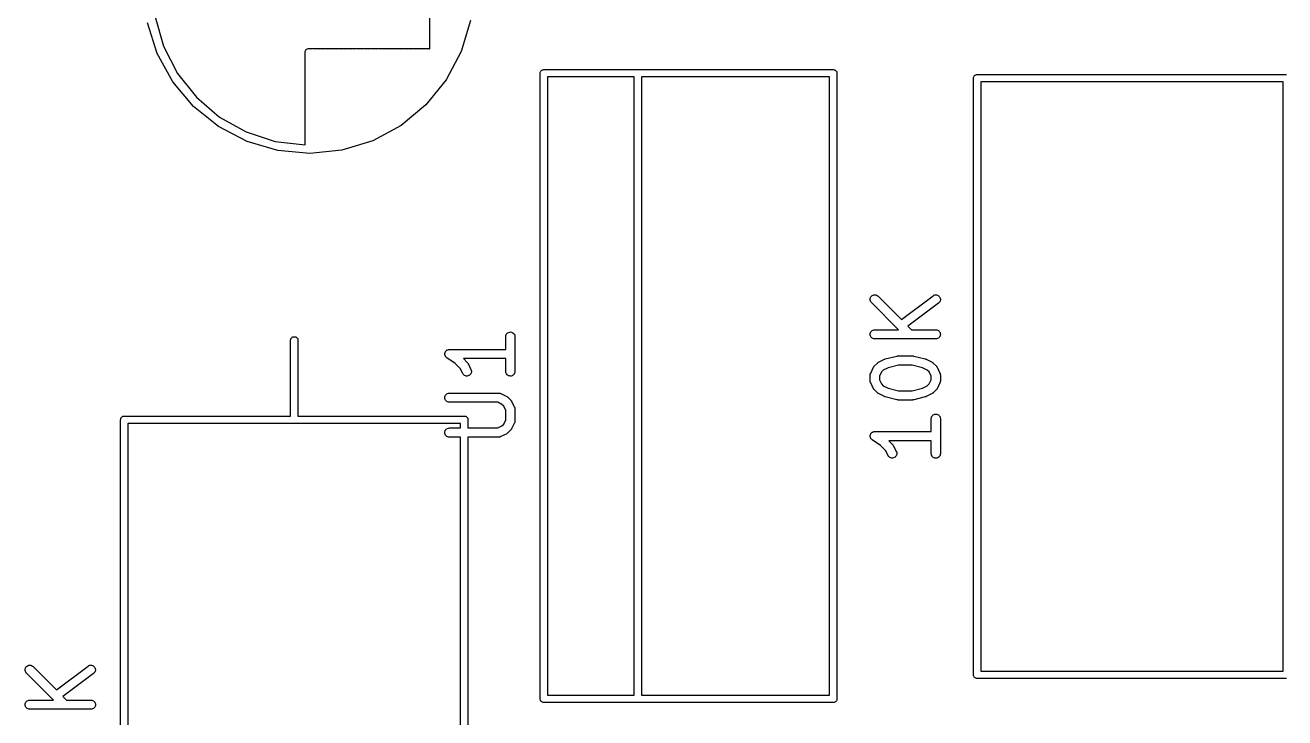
# Model space of a CAD drawing. Extents: x 84.8 to 173.4, y -140 to -47.1.
# Drawn here: x 137.83 to 158.46, y -117.6 to -106.26 of the extents above; entities that cross this region are included whole.
import ezdxf

# ---------------------------------------------------------------- set-up
doc = ezdxf.new("R2010")
doc.units = 0
doc.header["$MEASUREMENT"] = 0
doc.layers.add('BLACK', color=7, linetype='CONTINUOUS')

msp = doc.modelspace()

# ---------------------------------------------------------------- linework, layer by layer
at = {"layer": 'BLACK', "linetype": 'CONTINUOUS'}
for p, q in [((144.459, -106.647), (144.459, -104.681)), ((139.996, -106.728), (139.837, -106.225)), ((139.96, -106.126), (140.098, -106.606)), ((145.127, -106.188), (144.974, -106.693)), ((140.098, -106.606), (140.326, -107.051)), ((142.428, -106.671), (142.435, -106.661)), ((142.435, -106.661), (142.445, -106.654)), ((142.445, -106.654), (142.455, -106.648)), ((142.455, -106.648), (142.466, -106.645)), ((142.466, -106.645), (142.478, -106.644)), ((142.478, -106.644), (142.49, -106.645)), ((142.49, -106.645), (142.498, -106.647)), ((142.498, -106.647), (142.506, -106.645)), ((142.506, -106.645), (142.518, -106.644)), ((142.518, -106.644), (142.53, -106.645)), ((142.53, -106.645), (142.538, -106.647)), ((142.538, -106.647), (142.546, -106.645)), ((142.546, -106.645), (142.558, -106.644)), ((142.558, -106.644), (142.57, -106.645)), ((142.57, -106.645), (142.578, -106.647)), ((142.578, -106.647), (142.586, -106.645)), ((142.586, -106.645), (142.598, -106.644)), ((142.598, -106.644), (142.61, -106.645)), ((142.61, -106.645), (142.618, -106.647)), ((142.618, -106.647), (142.626, -106.645)), ((142.626, -106.645), (142.638, -106.644)), ((142.638, -106.644), (142.65, -106.645)), ((142.65, -106.645), (142.658, -106.647)), ((142.658, -106.647), (142.666, -106.645)), ((142.666, -106.645), (142.678, -106.644)), ((142.678, -106.644), (142.69, -106.645)), ((142.69, -106.645), (142.698, -106.647)), ((142.698, -106.647), (142.706, -106.645)), ((142.706, -106.645), (142.718, -106.644)), ((142.718, -106.644), (142.73, -106.645)), ((142.73, -106.645), (142.738, -106.647)), ((142.738, -106.647), (142.746, -106.645)), ((142.746, -106.645), (142.758, -106.644)), ((142.758, -106.644), (142.77, -106.645)), ((142.77, -106.645), (142.778, -106.647)), ((142.778, -106.647), (142.786, -106.645)), ((142.786, -106.645), (142.798, -106.644)), ((142.798, -106.644), (142.81, -106.645)), ((142.81, -106.645), (142.818, -106.647)), ((142.818, -106.647), (142.826, -106.645)), ((142.826, -106.645), (142.838, -106.644)), ((142.838, -106.644), (142.85, -106.645)), ((142.85, -106.645), (142.858, -106.647)), ((142.858, -106.647), (142.866, -106.645)), ((142.866, -106.645), (142.878, -106.644)), ((142.878, -106.644), (142.89, -106.645)), ((142.89, -106.645), (142.898, -106.647)), ((142.898, -106.647), (142.906, -106.645)), ((142.906, -106.645), (142.918, -106.644)), ((142.918, -106.644), (142.93, -106.645)), ((142.93, -106.645), (142.938, -106.647)), ((142.938, -106.647), (142.946, -106.645)), ((142.946, -106.645), (142.958, -106.644)), ((142.958, -106.644), (142.97, -106.645)), ((142.97, -106.645), (142.978, -106.647)), ((142.978, -106.647), (142.986, -106.645)), ((142.986, -106.645), (142.998, -106.644)), ((142.998, -106.644), (143.01, -106.645)), ((143.01, -106.645), (143.018, -106.647)), ((143.018, -106.647), (143.026, -106.645)), ((143.026, -106.645), (143.038, -106.644)), ((143.038, -106.644), (143.05, -106.645)), ((143.05, -106.645), (143.058, -106.647)), ((143.058, -106.647), (143.066, -106.645)), ((143.066, -106.645), (143.078, -106.644)), ((143.078, -106.644), (143.09, -106.645)), ((143.09, -106.645), (143.098, -106.647)), ((143.098, -106.647), (143.106, -106.645)), ((143.106, -106.645), (143.118, -106.644)), ((143.118, -106.644), (143.13, -106.645)), ((143.13, -106.645), (143.138, -106.647)), ((143.138, -106.647), (143.146, -106.645)), ((143.146, -106.645), (143.158, -106.644)), ((143.158, -106.644), (143.17, -106.645)), ((143.17, -106.645), (143.178, -106.648)), ((143.178, -106.648), (143.187, -106.645)), ((143.187, -106.645), (143.199, -106.644)), ((143.199, -106.644), (143.211, -106.645)), ((143.211, -106.645), (143.219, -106.647)), ((143.219, -106.647), (143.227, -106.645)), ((143.227, -106.645), (143.239, -106.644)), ((143.239, -106.644), (143.251, -106.645)), ((143.251, -106.645), (143.259, -106.647)), ((143.259, -106.647), (143.267, -106.645)), ((143.267, -106.645), (143.279, -106.644)), ((143.279, -106.644), (143.291, -106.645)), ((143.291, -106.645), (143.299, -106.647)), ((143.299, -106.647), (143.307, -106.645)), ((143.307, -106.645), (143.319, -106.644)), ((143.319, -106.644), (143.331, -106.645)), ((143.331, -106.645), (143.339, -106.647)), ((143.339, -106.647), (143.347, -106.645)), ((143.347, -106.645), (143.359, -106.644)), ((143.359, -106.644), (143.371, -106.645)), ((143.371, -106.645), (143.379, -106.647)), ((143.379, -106.647), (143.387, -106.645)), ((143.387, -106.645), (143.399, -106.644)), ((143.399, -106.644), (143.411, -106.645)), ((143.411, -106.645), (143.419, -106.647)), ((143.419, -106.647), (143.427, -106.645)), ((143.427, -106.645), (143.439, -106.644)), ((143.439, -106.644), (143.451, -106.645)), ((143.451, -106.645), (143.459, -106.647)), ((143.459, -106.647), (143.467, -106.645)), ((143.467, -106.645), (143.479, -106.644)), ((143.479, -106.644), (143.491, -106.645)), ((143.491, -106.645), (143.499, -106.647)), ((143.499, -106.647), (143.507, -106.645)), ((143.507, -106.645), (143.519, -106.644)), ((143.519, -106.644), (143.531, -106.645)), ((143.531, -106.645), (143.539, -106.647)), ((143.539, -106.647), (143.547, -106.645)), ((143.547, -106.645), (143.559, -106.644)), ((143.559, -106.644), (143.571, -106.645)), ((143.571, -106.645), (143.579, -106.647)), ((143.579, -106.647), (143.587, -106.645)), ((143.587, -106.645), (143.599, -106.644)), ((143.599, -106.644), (143.611, -106.645)), ((143.611, -106.645), (143.619, -106.647)), ((143.619, -106.647), (143.627, -106.645)), ((143.627, -106.645), (143.639, -106.644)), ((143.639, -106.644), (143.651, -106.645)), ((143.651, -106.645), (143.659, -106.647)), ((143.659, -106.647), (143.667, -106.645)), ((143.667, -106.645), (143.679, -106.644)), ((143.679, -106.644), (143.691, -106.645)), ((143.691, -106.645), (143.699, -106.647)), ((143.699, -106.647), (143.707, -106.645)), ((143.707, -106.645), (143.719, -106.644)), ((143.719, -106.644), (143.731, -106.645)), ((143.731, -106.645), (143.739, -106.647)), ((143.739, -106.647), (143.747, -106.645)), ((143.747, -106.645), (143.759, -106.644)), ((143.759, -106.644), (143.771, -106.645)), ((143.771, -106.645), (143.779, -106.647)), ((143.779, -106.647), (143.787, -106.645)), ((143.787, -106.645), (143.799, -106.644)), ((143.799, -106.644), (143.811, -106.645)), ((143.811, -106.645), (143.819, -106.647)), ((143.819, -106.647), (143.827, -106.645)), ((143.827, -106.645), (143.839, -106.644)), ((143.839, -106.644), (143.851, -106.645)), ((143.851, -106.645), (143.859, -106.647)), ((143.859, -106.647), (143.867, -106.645)), ((143.867, -106.645), (143.879, -106.644)), ((143.879, -106.644), (143.891, -106.645)), ((143.891, -106.645), (143.899, -106.647)), ((143.899, -106.647), (143.907, -106.645)), ((143.907, -106.645), (143.919, -106.644)), ((143.919, -106.644), (143.931, -106.645)), ((143.931, -106.645), (143.939, -106.647)), ((143.939, -106.647), (143.947, -106.645)), ((143.947, -106.645), (143.959, -106.644)), ((143.959, -106.644), (143.971, -106.645)), ((143.971, -106.645), (143.979, -106.647)), ((143.979, -106.647), (143.987, -106.645)), ((143.987, -106.645), (143.999, -106.644)), ((143.999, -106.644), (144.011, -106.645)), ((144.011, -106.645), (144.019, -106.647)), ((144.019, -106.647), (144.027, -106.645)), ((144.027, -106.645), (144.039, -106.644)), ((144.039, -106.644), (144.051, -106.645)), ((144.051, -106.645), (144.059, -106.647)), ((144.059, -106.647), (144.067, -106.645)), ((144.067, -106.645), (144.079, -106.644)), ((144.079, -106.644), (144.091, -106.645)), ((144.091, -106.645), (144.099, -106.647)), ((144.099, -106.647), (144.107, -106.645)), ((144.107, -106.645), (144.119, -106.644)), ((144.119, -106.644), (144.131, -106.645)), ((144.131, -106.645), (144.139, -106.647)), ((144.139, -106.647), (144.147, -106.645)), ((144.147, -106.645), (144.159, -106.644)), ((144.159, -106.644), (144.171, -106.645)), ((144.171, -106.645), (144.179, -106.647)), ((144.179, -106.647), (144.187, -106.645)), ((144.187, -106.645), (144.199, -106.644)), ((144.199, -106.644), (144.211, -106.645)), ((144.211, -106.645), (144.219, -106.647)), ((144.219, -106.647), (144.227, -106.645)), ((144.227, -106.645), (144.239, -106.644)), ((144.239, -106.644), (144.251, -106.645)), ((144.251, -106.645), (144.259, -106.647)), ((144.259, -106.647), (144.267, -106.645)), ((144.267, -106.645), (144.279, -106.644)), ((144.279, -106.644), (144.291, -106.645)), ((144.291, -106.645), (144.299, -106.647)), ((144.299, -106.647), (144.307, -106.645)), ((144.307, -106.645), (144.319, -106.644)), ((144.319, -106.644), (144.331, -106.645)), ((144.331, -106.645), (144.339, -106.647)), ((144.339, -106.647), (144.347, -106.645)), ((144.347, -106.645), (144.359, -106.644)), ((144.359, -106.644), (144.371, -106.645)), ((144.371, -106.645), (144.379, -106.647)), ((144.379, -106.647), (144.387, -106.645)), ((144.387, -106.645), (144.399, -106.644)), ((144.399, -106.644), (144.411, -106.645)), ((144.411, -106.645), (144.419, -106.647)), ((144.419, -106.647), (144.427, -106.645)), ((144.427, -106.645), (144.439, -106.644)), ((144.439, -106.644), (144.451, -106.645)), ((144.451, -106.645), (144.459, -106.647)), ((144.459, -106.647), (144.459, -106.647)), ((140.25, -107.189), (139.996, -106.728)), ((142.418, -106.701), (142.419, -106.692)), ((142.418, -108.223), (142.418, -106.701)), ((142.419, -106.692), (142.422, -106.681)), ((142.422, -106.681), (142.428, -106.671)), ((144.974, -106.693), (144.727, -107.158)), ((140.326, -107.051), (140.636, -107.442)), ((146.268, -107.05), (146.269, -107.038)), ((146.268, -107.053), (146.268, -107.05)), ((146.268, -117.288), (146.268, -107.053)), ((146.269, -107.038), (146.272, -107.027)), ((146.272, -107.027), (146.278, -107.017)), ((146.278, -107.017), (146.285, -107.007)), ((146.285, -107.007), (146.295, -107)), ((146.295, -107), (146.305, -106.994)), ((146.305, -106.994), (146.316, -106.991)), ((146.316, -106.991), (146.325, -106.99)), ((146.325, -106.99), (146.325, -106.99)), ((146.325, -106.99), (146.328, -106.99)), ((146.328, -106.99), (146.331, -106.99)), ((146.331, -106.99), (147.865, -106.99)), ((147.865, -106.99), (147.868, -106.99)), ((147.868, -106.99), (147.871, -106.99)), ((147.871, -106.99), (151.066, -106.99)), ((151.066, -106.99), (151.069, -106.99)), ((151.069, -106.99), (151.072, -106.99)), ((151.072, -106.99), (151.081, -106.991)), ((151.081, -106.991), (151.092, -106.994)), ((151.092, -106.994), (151.102, -107)), ((151.102, -107), (151.112, -107.007)), ((151.112, -107.007), (151.119, -107.017)), ((151.119, -107.017), (151.125, -107.027)), ((151.125, -107.027), (151.128, -107.038)), ((151.128, -107.038), (151.129, -107.05)), ((151.129, -107.05), (151.129, -107.053)), ((151.129, -107.053), (151.129, -117.288)), ((153.383, -107.086), (153.393, -107.079)), ((153.393, -107.079), (153.403, -107.073)), ((153.403, -107.073), (153.414, -107.07)), ((153.414, -107.07), (153.423, -107.069)), ((153.423, -107.069), (153.423, -107.069)), ((153.423, -107.069), (153.426, -107.069)), ((153.426, -107.069), (153.429, -107.069)), ((153.429, -107.069), (158.493, -107.069)), ((140.589, -107.593), (140.25, -107.189)), ((144.727, -107.158), (144.394, -107.567)), ((146.388, -107.11), (146.388, -117.231)), ((147.808, -107.11), (146.388, -107.11)), ((147.808, -117.231), (147.808, -107.11)), ((147.928, -107.11), (147.928, -117.231)), ((151.009, -107.11), (147.928, -107.11)), ((151.009, -117.231), (151.009, -107.11)), ((153.366, -107.129), (153.367, -107.117)), ((153.366, -107.132), (153.366, -107.129)), ((153.366, -116.896), (153.366, -107.132)), ((153.367, -107.117), (153.37, -107.106)), ((153.37, -107.106), (153.376, -107.096)), ((153.376, -107.096), (153.383, -107.086)), ((153.486, -107.189), (153.486, -116.839)), ((158.436, -107.189), (153.486, -107.189)), ((158.436, -116.839), (158.436, -107.189)), ((140.636, -107.442), (141.017, -107.766)), ((141, -107.923), (140.589, -107.593)), ((144.394, -107.567), (143.988, -107.902)), ((141.017, -107.766), (141.453, -108.01)), ((143.988, -107.902), (143.524, -108.153)), ((141.467, -108.167), (141, -107.923)), ((141.453, -108.01), (141.928, -108.164)), ((141.972, -108.316), (141.467, -108.167)), ((141.928, -108.164), (142.418, -108.223)), ((142.497, -108.364), (141.972, -108.316)), ((143.021, -108.309), (142.497, -108.364)), ((143.524, -108.153), (143.021, -108.309)), ((151.673, -110.751), (151.675, -110.737)), ((151.675, -110.766), (151.673, -110.751)), ((151.675, -110.737), (151.679, -110.723)), ((151.679, -110.78), (151.675, -110.766)), ((151.679, -110.723), (151.686, -110.71)), ((151.685, -110.793), (151.679, -110.78)), ((151.695, -110.804), (151.685, -110.793)), ((151.686, -110.71), (151.696, -110.699)), ((151.696, -110.699), (151.707, -110.689)), ((151.707, -110.689), (151.72, -110.683)), ((151.72, -110.683), (151.734, -110.678)), ((151.734, -110.678), (151.749, -110.677)), ((151.749, -110.677), (151.763, -110.679)), ((151.763, -110.679), (151.777, -110.683)), ((151.777, -110.683), (151.79, -110.69)), ((151.79, -110.69), (151.801, -110.699)), ((151.801, -110.699), (152.184, -111.082)), ((152.184, -111.082), (152.703, -110.692)), ((152.703, -110.692), (152.704, -110.691)), ((152.704, -110.691), (152.717, -110.684)), ((152.717, -110.684), (152.731, -110.679)), ((152.731, -110.679), (152.745, -110.677)), ((152.745, -110.677), (152.76, -110.678)), ((152.76, -110.678), (152.774, -110.682)), ((152.774, -110.682), (152.787, -110.688)), ((152.787, -110.688), (152.799, -110.697)), ((152.799, -110.697), (152.809, -110.708)), ((152.813, -110.79), (152.804, -110.802)), ((152.809, -110.708), (152.816, -110.72)), ((152.819, -110.777), (152.813, -110.79)), ((152.816, -110.72), (152.821, -110.734)), ((152.823, -110.763), (152.819, -110.777)), ((152.821, -110.734), (152.823, -110.748)), ((152.823, -110.748), (152.823, -110.763)), ((151.695, -110.805), (151.695, -110.804)), ((152.139, -111.249), (151.695, -110.805)), ((152.793, -110.812), (152.291, -111.189)), ((152.804, -110.802), (152.793, -110.812)), ((152.291, -111.189), (152.351, -111.249)), ((142.18, -111.419), (142.181, -111.41)), ((142.181, -111.41), (142.184, -111.399)), ((142.184, -111.399), (142.19, -111.389)), ((142.19, -111.389), (142.197, -111.379)), ((142.197, -111.379), (142.207, -111.372)), ((142.207, -111.372), (142.217, -111.366)), ((142.217, -111.366), (142.228, -111.363)), ((142.228, -111.363), (142.24, -111.362)), ((142.24, -111.362), (142.252, -111.363)), ((142.252, -111.363), (142.263, -111.366)), ((142.263, -111.366), (142.273, -111.372)), ((142.273, -111.372), (142.283, -111.379)), ((142.283, -111.379), (142.29, -111.389)), ((142.29, -111.389), (142.296, -111.399)), ((142.296, -111.399), (142.299, -111.41)), ((142.299, -111.41), (142.3, -111.419)), ((145.705, -111.359), (145.707, -111.345)), ((145.705, -111.36), (145.705, -111.359)), ((145.705, -111.571), (145.705, -111.36)), ((145.707, -111.345), (145.711, -111.331)), ((145.711, -111.331), (145.718, -111.318)), ((145.718, -111.318), (145.728, -111.307)), ((145.728, -111.307), (145.739, -111.298)), ((145.739, -111.298), (145.752, -111.291)), ((145.752, -111.291), (145.766, -111.287)), ((145.766, -111.287), (145.781, -111.285)), ((145.781, -111.285), (145.795, -111.287)), ((145.795, -111.287), (145.809, -111.291)), ((145.809, -111.291), (145.822, -111.298)), ((145.822, -111.298), (145.834, -111.308)), ((145.834, -111.308), (145.843, -111.319)), ((145.843, -111.319), (145.85, -111.332)), ((145.85, -111.332), (145.854, -111.346)), ((145.854, -111.346), (145.855, -111.36)), ((145.855, -111.36), (145.855, -111.932)), ((151.673, -111.323), (151.675, -111.308)), ((151.675, -111.338), (151.673, -111.323)), ((151.675, -111.308), (151.679, -111.294)), ((151.679, -111.352), (151.675, -111.338)), ((151.679, -111.294), (151.686, -111.282)), ((151.686, -111.365), (151.679, -111.352)), ((151.686, -111.282), (151.696, -111.27)), ((151.695, -111.376), (151.686, -111.365)), ((151.706, -111.385), (151.695, -111.376)), ((151.696, -111.27), (151.707, -111.261)), ((151.719, -111.392), (151.706, -111.385)), ((151.707, -111.261), (151.72, -111.254)), ((151.733, -111.397), (151.719, -111.392)), ((151.72, -111.254), (151.734, -111.25)), ((151.747, -111.399), (151.733, -111.397)), ((151.734, -111.25), (151.748, -111.249)), ((151.748, -111.399), (151.747, -111.399)), ((151.748, -111.249), (152.139, -111.249)), ((152.748, -111.399), (151.748, -111.399)), ((152.351, -111.249), (152.748, -111.249)), ((152.748, -111.249), (152.749, -111.249)), ((152.763, -111.397), (152.748, -111.399)), ((152.749, -111.249), (152.764, -111.25)), ((152.777, -111.393), (152.763, -111.397)), ((152.764, -111.25), (152.778, -111.255)), ((152.79, -111.386), (152.777, -111.393)), ((152.778, -111.255), (152.791, -111.262)), ((152.801, -111.377), (152.79, -111.386)), ((152.791, -111.262), (152.802, -111.271)), ((152.811, -111.365), (152.801, -111.377)), ((152.802, -111.271), (152.811, -111.282)), ((152.811, -111.282), (152.818, -111.295)), ((152.818, -111.353), (152.811, -111.365)), ((152.818, -111.295), (152.822, -111.309)), ((152.822, -111.339), (152.818, -111.353)), ((152.822, -111.309), (152.823, -111.324)), ((152.823, -111.324), (152.822, -111.339)), ((142.18, -112.662), (142.18, -111.419)), ((142.3, -111.419), (142.3, -112.662)), ((144.709, -111.624), (144.711, -111.617)), ((144.711, -111.617), (144.715, -111.61)), ((144.711, -111.617), (144.711, -111.617)), ((144.711, -111.617), (144.711, -111.617)), ((144.715, -111.61), (144.718, -111.604)), ((144.718, -111.604), (144.723, -111.599)), ((144.718, -111.604), (144.718, -111.604)), ((144.718, -111.604), (144.718, -111.604)), ((144.723, -111.599), (144.728, -111.593)), ((144.728, -111.593), (144.733, -111.588)), ((144.728, -111.593), (144.728, -111.593)), ((144.728, -111.593), (144.728, -111.593)), ((144.733, -111.588), (144.739, -111.584)), ((144.739, -111.584), (144.746, -111.58)), ((144.739, -111.584), (144.739, -111.584)), ((144.739, -111.584), (144.739, -111.584)), ((144.746, -111.58), (144.752, -111.577)), ((144.752, -111.577), (144.759, -111.575)), ((144.752, -111.577), (144.752, -111.577)), ((144.752, -111.577), (144.752, -111.577)), ((144.759, -111.575), (144.766, -111.573)), ((144.766, -111.573), (144.773, -111.572)), ((144.766, -111.573), (144.766, -111.573)), ((144.766, -111.573), (144.766, -111.573)), ((144.773, -111.572), (144.78, -111.571)), ((144.78, -111.571), (145.705, -111.571)), ((144.705, -111.646), (144.706, -111.638)), ((144.706, -111.653), (144.705, -111.646)), ((144.705, -111.646), (144.705, -111.646)), ((144.705, -111.646), (144.705, -111.646)), ((144.706, -111.638), (144.707, -111.631)), ((144.707, -111.66), (144.706, -111.653)), ((144.707, -111.631), (144.709, -111.624)), ((144.707, -111.631), (144.707, -111.631)), ((144.707, -111.631), (144.707, -111.631)), ((144.709, -111.667), (144.707, -111.66)), ((144.707, -111.66), (144.707, -111.66)), ((144.707, -111.66), (144.707, -111.66)), ((144.711, -111.674), (144.709, -111.667)), ((144.714, -111.68), (144.711, -111.674)), ((144.711, -111.674), (144.711, -111.674)), ((144.711, -111.674), (144.711, -111.674)), ((144.718, -111.687), (144.714, -111.68)), ((144.722, -111.693), (144.718, -111.687)), ((144.718, -111.687), (144.718, -111.687)), ((144.718, -111.687), (144.718, -111.687)), ((144.727, -111.699), (144.722, -111.693)), ((144.732, -111.703), (144.727, -111.699)), ((144.727, -111.699), (144.727, -111.699)), ((144.727, -111.699), (144.727, -111.699)), ((144.738, -111.708), (144.732, -111.703)), ((144.739, -111.709), (144.738, -111.708)), ((144.738, -111.708), (144.738, -111.708)), ((144.738, -111.708), (144.738, -111.708)), ((144.738, -111.708), (144.738, -111.708)), ((144.875, -111.8), (144.739, -111.709)), ((144.957, -111.881), (144.875, -111.8)), ((145.705, -111.721), (145.009, -111.721)), ((145.009, -111.721), (145.072, -111.784)), ((145.072, -111.784), (145.072, -111.784)), ((145.072, -111.784), (145.075, -111.788)), ((145.075, -111.788), (145.078, -111.791)), ((145.078, -111.791), (145.079, -111.793)), ((145.079, -111.793), (145.081, -111.796)), ((145.081, -111.796), (145.083, -111.8)), ((145.083, -111.8), (145.086, -111.803)), ((145.086, -111.803), (145.133, -111.898)), ((145.705, -111.932), (145.705, -111.721)), ((151.743, -111.842), (151.791, -111.794)), ((151.791, -111.794), (151.795, -111.791)), ((151.791, -111.794), (151.791, -111.794)), ((151.795, -111.791), (151.798, -111.788)), ((151.798, -111.788), (151.8, -111.786)), ((151.8, -111.786), (151.803, -111.784)), ((151.803, -111.784), (151.807, -111.782)), ((151.807, -111.782), (151.81, -111.78)), ((151.81, -111.78), (151.905, -111.733)), ((151.905, -111.733), (151.906, -111.732)), ((151.906, -111.732), (151.907, -111.732)), ((151.907, -111.732), (151.913, -111.73)), ((151.907, -111.732), (151.907, -111.732)), ((151.913, -111.73), (151.92, -111.727)), ((151.92, -111.727), (151.92, -111.727)), ((151.92, -111.727), (151.921, -111.727)), ((151.921, -111.727), (152.111, -111.679)), ((152.139, -111.827), (151.965, -111.87)), ((152.111, -111.679), (152.112, -111.679)), ((152.112, -111.679), (152.113, -111.679)), ((152.113, -111.679), (152.115, -111.679)), ((152.115, -111.679), (152.121, -111.678)), ((152.121, -111.678), (152.127, -111.677)), ((152.127, -111.677), (152.128, -111.677)), ((152.128, -111.677), (152.129, -111.677)), ((152.129, -111.677), (152.367, -111.677)), ((152.358, -111.827), (152.139, -111.827)), ((152.532, -111.87), (152.358, -111.827)), ((152.367, -111.677), (152.368, -111.677)), ((152.368, -111.677), (152.37, -111.677)), ((152.37, -111.677), (152.371, -111.677)), ((152.371, -111.677), (152.377, -111.678)), ((152.377, -111.678), (152.383, -111.679)), ((152.383, -111.679), (152.384, -111.679)), ((152.384, -111.679), (152.386, -111.679)), ((152.386, -111.679), (152.576, -111.727)), ((152.576, -111.727), (152.577, -111.727)), ((152.577, -111.727), (152.577, -111.727)), ((152.577, -111.727), (152.578, -111.727)), ((152.578, -111.727), (152.584, -111.73)), ((152.584, -111.73), (152.591, -111.732)), ((152.591, -111.732), (152.591, -111.733)), ((152.591, -111.733), (152.591, -111.733)), ((152.591, -111.733), (152.687, -111.78)), ((152.687, -111.78), (152.688, -111.781)), ((152.688, -111.781), (152.691, -111.783)), ((152.691, -111.783), (152.695, -111.785)), ((152.695, -111.785), (152.697, -111.787)), ((152.697, -111.787), (152.7, -111.789)), ((152.7, -111.789), (152.703, -111.792)), ((152.703, -111.792), (152.706, -111.794)), ((152.706, -111.794), (152.754, -111.842)), ((144.999, -111.965), (144.957, -111.881)), ((145.007, -111.978), (144.999, -111.965)), ((145.017, -111.988), (145.007, -111.978)), ((145.029, -111.997), (145.017, -111.988)), ((145.042, -112.003), (145.029, -111.997)), ((145.056, -112.006), (145.042, -112.003)), ((145.071, -112.007), (145.056, -112.006)), ((145.085, -112.004), (145.071, -112.007)), ((145.099, -111.999), (145.085, -112.004)), ((145.112, -111.992), (145.099, -111.999)), ((145.122, -111.982), (145.112, -111.992)), ((145.131, -111.97), (145.122, -111.982)), ((145.137, -111.956), (145.131, -111.97)), ((145.133, -111.898), (145.134, -111.899)), ((145.134, -111.899), (145.139, -111.913)), ((145.14, -111.942), (145.137, -111.956)), ((145.139, -111.913), (145.141, -111.928)), ((145.141, -111.928), (145.14, -111.942)), ((145.707, -111.946), (145.705, -111.932)), ((145.711, -111.96), (145.707, -111.946)), ((145.718, -111.973), (145.711, -111.96)), ((145.727, -111.985), (145.718, -111.973)), ((145.738, -111.994), (145.727, -111.985)), ((145.751, -112.001), (145.738, -111.994)), ((145.765, -112.005), (145.751, -112.001)), ((145.78, -112.007), (145.765, -112.005)), ((145.794, -112.006), (145.78, -112.007)), ((145.808, -112.001), (145.794, -112.006)), ((145.821, -111.995), (145.808, -112.001)), ((145.833, -111.985), (145.821, -111.995)), ((145.842, -111.974), (145.833, -111.985)), ((145.849, -111.961), (145.842, -111.974)), ((145.854, -111.947), (145.849, -111.961)), ((145.855, -111.933), (145.854, -111.947)), ((145.855, -111.932), (145.855, -111.933)), ((151.673, -111.989), (151.674, -111.987)), ((151.673, -111.99), (151.673, -111.989)), ((151.673, -112.085), (151.673, -111.99)), ((151.674, -111.98), (151.675, -111.975)), ((151.674, -111.985), (151.674, -111.98)), ((151.674, -111.987), (151.674, -111.985)), ((151.675, -111.975), (151.676, -111.972)), ((151.676, -111.97), (151.678, -111.966)), ((151.676, -111.972), (151.676, -111.97)), ((151.678, -111.966), (151.679, -111.961)), ((151.679, -111.961), (151.681, -111.959)), ((151.681, -111.957), (151.729, -111.861)), ((151.681, -111.959), (151.681, -111.957)), ((151.729, -111.86), (151.732, -111.857)), ((151.729, -111.861), (151.729, -111.86)), ((151.732, -111.857), (151.734, -111.853)), ((151.734, -111.853), (151.736, -111.851)), ((151.736, -111.851), (151.737, -111.848)), ((151.737, -111.848), (151.74, -111.845)), ((151.74, -111.845), (151.743, -111.842)), ((151.858, -111.939), (151.823, -112.008)), ((151.823, -112.008), (151.823, -112.068)), ((151.888, -111.909), (151.858, -111.939)), ((151.965, -111.87), (151.888, -111.909)), ((152.609, -111.909), (152.532, -111.87)), ((152.639, -111.939), (152.609, -111.909)), ((152.673, -112.008), (152.639, -111.939)), ((152.673, -112.068), (152.673, -112.008)), ((152.754, -111.842), (152.755, -111.843)), ((152.755, -111.843), (152.757, -111.846)), ((152.757, -111.846), (152.76, -111.849)), ((152.76, -111.849), (152.762, -111.852)), ((152.762, -111.852), (152.764, -111.854)), ((152.764, -111.854), (152.766, -111.858)), ((152.766, -111.858), (152.768, -111.861)), ((152.768, -111.861), (152.815, -111.957)), ((152.815, -111.957), (152.816, -111.958)), ((152.816, -111.958), (152.817, -111.96)), ((152.817, -111.96), (152.818, -111.962)), ((152.818, -111.962), (152.819, -111.967)), ((152.819, -111.967), (152.821, -111.971)), ((152.821, -111.971), (152.821, -111.974)), ((152.821, -111.974), (152.822, -111.976)), ((152.822, -111.976), (152.822, -111.981)), ((152.822, -111.981), (152.823, -111.986)), ((152.823, -111.986), (152.823, -111.988)), ((152.823, -111.988), (152.823, -111.99)), ((152.823, -111.99), (152.823, -112.085)), ((151.674, -112.088), (151.673, -112.085)), ((151.674, -112.09), (151.674, -112.088)), ((151.674, -112.095), (151.674, -112.09)), ((151.675, -112.1), (151.674, -112.095)), ((151.675, -112.102), (151.675, -112.1)), ((151.676, -112.104), (151.675, -112.102)), ((151.678, -112.109), (151.676, -112.104)), ((151.679, -112.114), (151.678, -112.109)), ((151.68, -112.116), (151.679, -112.114)), ((151.681, -112.118), (151.68, -112.116)), ((151.681, -112.119), (151.681, -112.118)), ((151.729, -112.214), (151.681, -112.119)), ((151.731, -112.218), (151.729, -112.214)), ((151.733, -112.222), (151.731, -112.218)), ((151.735, -112.224), (151.733, -112.222)), ((151.737, -112.227), (151.735, -112.224)), ((151.74, -112.23), (151.737, -112.227)), ((151.742, -112.233), (151.74, -112.23)), ((151.743, -112.234), (151.742, -112.233)), ((151.791, -112.281), (151.743, -112.234)), ((151.823, -112.068), (151.858, -112.136)), ((151.858, -112.136), (151.888, -112.167)), ((151.888, -112.167), (151.965, -112.205)), ((151.965, -112.205), (152.139, -112.249)), ((152.358, -112.249), (152.532, -112.205)), ((152.532, -112.205), (152.609, -112.167)), ((152.609, -112.167), (152.639, -112.136)), ((152.639, -112.136), (152.673, -112.068)), ((152.754, -112.234), (152.706, -112.281)), ((152.756, -112.23), (152.754, -112.234)), ((152.759, -112.227), (152.756, -112.23)), ((152.761, -112.225), (152.759, -112.227)), ((152.763, -112.222), (152.761, -112.225)), ((152.765, -112.219), (152.763, -112.222)), ((152.767, -112.215), (152.765, -112.219)), ((152.768, -112.214), (152.767, -112.215)), ((152.815, -112.119), (152.768, -112.214)), ((152.816, -112.117), (152.815, -112.119)), ((152.817, -112.115), (152.816, -112.117)), ((152.819, -112.11), (152.817, -112.115)), ((152.821, -112.105), (152.819, -112.11)), ((152.822, -112.101), (152.821, -112.103)), ((152.821, -112.103), (152.821, -112.105)), ((152.823, -112.091), (152.822, -112.096)), ((152.822, -112.096), (152.822, -112.101)), ((152.823, -112.085), (152.823, -112.086)), ((152.823, -112.086), (152.823, -112.089)), ((152.823, -112.089), (152.823, -112.091)), ((144.705, -112.36), (144.707, -112.345)), ((144.707, -112.375), (144.705, -112.36)), ((144.707, -112.345), (144.711, -112.331)), ((144.711, -112.389), (144.707, -112.375)), ((144.711, -112.331), (144.718, -112.319)), ((144.718, -112.402), (144.711, -112.389)), ((144.718, -112.319), (144.728, -112.307)), ((144.727, -112.413), (144.718, -112.402)), ((144.738, -112.422), (144.727, -112.413)), ((144.728, -112.307), (144.739, -112.298)), ((144.751, -112.429), (144.738, -112.422)), ((144.739, -112.298), (144.752, -112.291)), ((144.765, -112.434), (144.751, -112.429)), ((144.752, -112.291), (144.766, -112.287)), ((144.779, -112.435), (144.765, -112.434)), ((144.766, -112.287), (144.78, -112.285)), ((144.78, -112.435), (144.779, -112.435)), ((144.78, -112.285), (145.59, -112.285)), ((145.572, -112.435), (144.78, -112.435)), ((145.641, -112.47), (145.572, -112.435)), ((145.59, -112.285), (145.591, -112.285)), ((145.591, -112.285), (145.593, -112.286)), ((145.593, -112.286), (145.595, -112.286)), ((145.595, -112.286), (145.6, -112.287)), ((145.6, -112.287), (145.605, -112.287)), ((145.605, -112.287), (145.608, -112.288)), ((145.608, -112.288), (145.61, -112.288)), ((145.61, -112.288), (145.615, -112.29)), ((145.615, -112.29), (145.619, -112.292)), ((145.619, -112.292), (145.621, -112.293)), ((145.621, -112.293), (145.623, -112.293)), ((145.623, -112.293), (145.719, -112.341)), ((145.719, -112.341), (145.72, -112.341)), ((145.72, -112.341), (145.723, -112.344)), ((145.723, -112.344), (145.727, -112.346)), ((145.727, -112.346), (145.729, -112.348)), ((145.729, -112.348), (145.732, -112.349)), ((145.732, -112.349), (145.735, -112.352)), ((145.735, -112.352), (145.738, -112.355)), ((145.738, -112.355), (145.786, -112.403)), ((145.786, -112.403), (145.787, -112.403)), ((145.787, -112.403), (145.789, -112.407)), ((145.789, -112.407), (145.792, -112.41)), ((145.792, -112.41), (145.794, -112.412)), ((145.794, -112.412), (145.796, -112.415)), ((145.796, -112.415), (145.798, -112.419)), ((145.798, -112.419), (145.8, -112.422)), ((145.8, -112.422), (145.847, -112.517)), ((151.794, -112.284), (151.791, -112.281)), ((151.797, -112.287), (151.794, -112.284)), ((151.799, -112.289), (151.797, -112.287)), ((151.802, -112.291), (151.799, -112.289)), ((151.806, -112.293), (151.802, -112.291)), ((151.809, -112.295), (151.806, -112.293)), ((151.81, -112.295), (151.809, -112.295)), ((151.905, -112.343), (151.81, -112.295)), ((151.906, -112.343), (151.905, -112.343)), ((151.912, -112.346), (151.906, -112.343)), ((151.906, -112.343), (151.906, -112.343)), ((151.919, -112.348), (151.912, -112.346)), ((151.92, -112.348), (151.919, -112.348)), ((151.919, -112.348), (151.919, -112.348)), ((151.921, -112.349), (151.92, -112.348)), ((152.111, -112.396), (151.921, -112.349)), ((152.112, -112.396), (152.111, -112.396)), ((152.114, -112.397), (152.112, -112.396)), ((152.12, -112.398), (152.114, -112.397)), ((152.126, -112.398), (152.12, -112.398)), ((152.127, -112.398), (152.126, -112.398)), ((152.128, -112.399), (152.127, -112.398)), ((152.129, -112.399), (152.128, -112.399)), ((152.367, -112.399), (152.129, -112.399)), ((152.139, -112.249), (152.358, -112.249)), ((152.369, -112.398), (152.367, -112.399)), ((152.37, -112.398), (152.369, -112.398)), ((152.376, -112.398), (152.37, -112.398)), ((152.382, -112.397), (152.376, -112.398)), ((152.383, -112.397), (152.382, -112.397)), ((152.385, -112.397), (152.383, -112.397)), ((152.386, -112.396), (152.385, -112.397)), ((152.576, -112.349), (152.386, -112.396)), ((152.577, -112.348), (152.576, -112.349)), ((152.576, -112.349), (152.576, -112.349)), ((152.583, -112.346), (152.577, -112.348)), ((152.59, -112.344), (152.583, -112.346)), ((152.591, -112.343), (152.59, -112.344)), ((152.59, -112.344), (152.59, -112.344)), ((152.687, -112.295), (152.591, -112.343)), ((152.591, -112.343), (152.591, -112.343)), ((152.69, -112.293), (152.687, -112.295)), ((152.694, -112.291), (152.69, -112.293)), ((152.696, -112.289), (152.694, -112.291)), ((152.699, -112.288), (152.696, -112.289)), ((152.702, -112.285), (152.699, -112.288)), ((152.705, -112.282), (152.702, -112.285)), ((152.706, -112.281), (152.705, -112.282)), ((145.671, -112.5), (145.641, -112.47)), ((145.705, -112.569), (145.671, -112.5)), ((145.705, -112.724), (145.705, -112.569)), ((145.847, -112.517), (145.848, -112.518)), ((145.848, -112.518), (145.849, -112.52)), ((145.849, -112.52), (145.85, -112.522)), ((145.85, -112.522), (145.851, -112.527)), ((145.851, -112.527), (145.853, -112.532)), ((145.853, -112.532), (145.853, -112.534)), ((145.853, -112.534), (145.854, -112.536)), ((145.854, -112.536), (145.854, -112.541)), ((145.854, -112.541), (145.855, -112.547)), ((145.855, -112.547), (145.855, -112.549)), ((145.855, -112.549), (145.855, -112.551)), ((145.855, -112.551), (145.855, -112.741)), ((152.686, -112.662), (152.696, -112.651)), ((152.696, -112.651), (152.707, -112.642)), ((152.707, -112.642), (152.72, -112.635)), ((152.72, -112.635), (152.734, -112.631)), ((152.734, -112.631), (152.749, -112.629)), ((152.749, -112.629), (152.763, -112.631)), ((152.763, -112.631), (152.777, -112.635)), ((152.777, -112.635), (152.79, -112.642)), ((152.79, -112.642), (152.802, -112.652)), ((152.802, -112.652), (152.811, -112.663)), ((139.395, -112.722), (139.396, -112.71)), ((139.395, -112.725), (139.395, -112.722)), ((139.395, -120.811), (139.395, -112.725)), ((139.396, -112.71), (139.399, -112.699)), ((139.399, -112.699), (139.405, -112.689)), ((139.405, -112.689), (139.412, -112.679)), ((139.412, -112.679), (139.422, -112.672)), ((139.422, -112.672), (139.432, -112.666)), ((139.432, -112.666), (139.443, -112.663)), ((139.443, -112.663), (139.452, -112.662)), ((139.452, -112.662), (139.455, -112.662)), ((139.455, -112.662), (139.458, -112.662)), ((139.458, -112.662), (142.18, -112.662)), ((142.237, -112.782), (139.515, -112.782)), ((139.515, -112.782), (139.515, -120.754)), ((142.24, -112.782), (142.237, -112.782)), ((142.243, -112.782), (142.24, -112.782)), ((144.965, -112.782), (142.243, -112.782)), ((142.3, -112.662), (145.022, -112.662)), ((144.752, -112.863), (144.766, -112.858)), ((144.766, -112.858), (144.78, -112.857)), ((144.78, -112.857), (144.965, -112.857)), ((144.965, -112.857), (144.965, -112.782)), ((145.022, -112.662), (145.025, -112.662)), ((145.025, -112.662), (145.028, -112.662)), ((145.028, -112.662), (145.037, -112.663)), ((145.037, -112.663), (145.048, -112.666)), ((145.048, -112.666), (145.058, -112.672)), ((145.058, -112.672), (145.068, -112.679)), ((145.068, -112.679), (145.075, -112.689)), ((145.075, -112.689), (145.081, -112.699)), ((145.081, -112.699), (145.084, -112.71)), ((145.084, -112.71), (145.085, -112.722)), ((145.085, -112.722), (145.085, -112.725)), ((145.085, -112.725), (145.085, -112.857)), ((145.085, -112.857), (145.572, -112.857)), ((145.572, -112.857), (145.641, -112.823)), ((145.641, -112.823), (145.671, -112.792)), ((145.671, -112.792), (145.705, -112.724)), ((145.847, -112.775), (145.8, -112.87)), ((145.848, -112.773), (145.847, -112.775)), ((145.849, -112.771), (145.848, -112.773)), ((145.851, -112.766), (145.849, -112.771)), ((145.853, -112.761), (145.851, -112.766)), ((145.854, -112.757), (145.853, -112.759)), ((145.853, -112.759), (145.853, -112.761)), ((145.855, -112.747), (145.854, -112.752)), ((145.854, -112.752), (145.854, -112.757)), ((145.855, -112.741), (145.855, -112.742)), ((145.855, -112.742), (145.855, -112.745)), ((145.855, -112.745), (145.855, -112.747)), ((152.673, -112.703), (152.675, -112.689)), ((152.673, -112.704), (152.673, -112.703)), ((152.673, -112.915), (152.673, -112.704)), ((152.675, -112.689), (152.679, -112.675)), ((152.679, -112.675), (152.686, -112.662)), ((152.811, -112.663), (152.818, -112.676)), ((152.818, -112.676), (152.822, -112.69)), ((152.822, -112.69), (152.823, -112.704)), ((152.823, -112.704), (152.823, -113.276)), ((144.705, -112.931), (144.707, -112.917)), ((144.707, -112.946), (144.705, -112.931)), ((144.707, -112.917), (144.711, -112.903)), ((144.711, -112.96), (144.707, -112.946)), ((144.711, -112.903), (144.718, -112.89)), ((144.718, -112.973), (144.711, -112.96)), ((144.718, -112.89), (144.728, -112.879)), ((144.727, -112.984), (144.718, -112.973)), ((144.738, -112.994), (144.727, -112.984)), ((144.728, -112.879), (144.739, -112.869)), ((144.751, -113.001), (144.738, -112.994)), ((144.739, -112.869), (144.752, -112.863)), ((144.765, -113.005), (144.751, -113.001)), ((144.779, -113.007), (144.765, -113.005)), ((144.78, -113.007), (144.779, -113.007)), ((144.965, -113.007), (144.78, -113.007)), ((144.965, -120.754), (144.965, -113.007)), ((145.59, -113.007), (145.085, -113.007)), ((145.085, -113.007), (145.085, -120.811)), ((145.592, -113.007), (145.59, -113.007)), ((145.594, -113.007), (145.592, -113.007)), ((145.599, -113.006), (145.594, -113.007)), ((145.604, -113.005), (145.599, -113.006)), ((145.607, -113.005), (145.604, -113.005)), ((145.609, -113.004), (145.607, -113.005)), ((145.614, -113.003), (145.609, -113.004)), ((145.618, -113.001), (145.614, -113.003)), ((145.62, -113), (145.618, -113.001)), ((145.623, -112.999), (145.62, -113)), ((145.719, -112.951), (145.623, -112.999)), ((145.623, -112.999), (145.623, -112.999)), ((145.722, -112.949), (145.719, -112.951)), ((145.726, -112.947), (145.722, -112.949)), ((145.728, -112.945), (145.726, -112.947)), ((145.731, -112.944), (145.728, -112.945)), ((145.734, -112.941), (145.731, -112.944)), ((145.737, -112.938), (145.734, -112.941)), ((145.738, -112.937), (145.737, -112.938)), ((145.786, -112.89), (145.738, -112.937)), ((145.788, -112.886), (145.786, -112.89)), ((145.791, -112.883), (145.788, -112.886)), ((145.793, -112.881), (145.791, -112.883)), ((145.795, -112.878), (145.793, -112.881)), ((145.797, -112.875), (145.795, -112.878)), ((145.799, -112.871), (145.797, -112.875)), ((145.8, -112.87), (145.799, -112.871)), ((151.673, -112.99), (151.674, -112.982)), ((151.674, -112.997), (151.673, -112.99)), ((151.673, -112.99), (151.673, -112.99)), ((151.673, -112.99), (151.673, -112.99)), ((151.674, -112.982), (151.675, -112.975)), ((151.675, -113.004), (151.674, -112.997)), ((151.675, -112.975), (151.677, -112.968)), ((151.675, -112.975), (151.675, -112.975)), ((151.675, -112.975), (151.675, -112.975)), ((151.677, -113.011), (151.675, -113.004)), ((151.675, -113.004), (151.675, -113.004)), ((151.675, -113.004), (151.675, -113.004)), ((151.677, -112.968), (151.679, -112.961)), ((151.679, -113.018), (151.677, -113.011)), ((151.679, -112.961), (151.683, -112.954)), ((151.679, -112.961), (151.679, -112.961)), ((151.679, -112.961), (151.679, -112.961)), ((151.682, -113.024), (151.679, -113.018)), ((151.679, -113.018), (151.679, -113.018)), ((151.679, -113.018), (151.679, -113.018)), ((151.686, -113.031), (151.682, -113.024)), ((151.683, -112.954), (151.686, -112.948)), ((151.686, -112.948), (151.691, -112.943)), ((151.686, -112.948), (151.686, -112.948)), ((151.686, -112.948), (151.686, -112.948)), ((151.69, -113.037), (151.686, -113.031)), ((151.686, -113.031), (151.686, -113.031)), ((151.686, -113.031), (151.686, -113.031)), ((151.695, -113.043), (151.69, -113.037)), ((151.691, -112.943), (151.696, -112.937)), ((151.7, -113.047), (151.695, -113.043)), ((151.695, -113.043), (151.695, -113.043)), ((151.695, -113.043), (151.695, -113.043)), ((151.696, -112.937), (151.701, -112.932)), ((151.696, -112.937), (151.696, -112.937)), ((151.696, -112.937), (151.696, -112.937)), ((151.706, -113.052), (151.7, -113.047)), ((151.701, -112.932), (151.707, -112.928)), ((151.707, -113.053), (151.706, -113.052)), ((151.706, -113.052), (151.706, -113.052)), ((151.706, -113.052), (151.706, -113.052)), ((151.706, -113.052), (151.706, -113.052)), ((151.707, -112.928), (151.714, -112.924)), ((151.707, -112.928), (151.707, -112.928)), ((151.707, -112.928), (151.707, -112.928)), ((151.843, -113.144), (151.707, -113.053)), ((151.714, -112.924), (151.72, -112.921)), ((151.72, -112.921), (151.727, -112.919)), ((151.72, -112.921), (151.72, -112.921)), ((151.72, -112.921), (151.72, -112.921)), ((151.727, -112.919), (151.734, -112.917)), ((151.734, -112.917), (151.741, -112.916)), ((151.734, -112.917), (151.734, -112.917)), ((151.734, -112.917), (151.734, -112.917)), ((151.741, -112.916), (151.748, -112.915)), ((151.748, -112.915), (152.673, -112.915)), ((152.673, -113.065), (151.977, -113.065)), ((151.977, -113.065), (152.04, -113.128)), ((152.673, -113.276), (152.673, -113.065)), ((151.925, -113.225), (151.843, -113.144)), ((151.967, -113.309), (151.925, -113.225)), ((152.04, -113.128), (152.04, -113.128)), ((152.04, -113.128), (152.043, -113.132)), ((152.043, -113.132), (152.046, -113.135)), ((152.046, -113.135), (152.047, -113.137)), ((152.047, -113.137), (152.049, -113.14)), ((152.049, -113.14), (152.051, -113.144)), ((152.051, -113.144), (152.054, -113.147)), ((152.054, -113.147), (152.101, -113.242)), ((152.101, -113.242), (152.102, -113.243)), ((152.102, -113.243), (152.107, -113.257)), ((152.107, -113.257), (152.109, -113.272)), ((152.109, -113.272), (152.108, -113.286)), ((151.975, -113.322), (151.967, -113.309)), ((151.985, -113.332), (151.975, -113.322)), ((151.997, -113.341), (151.985, -113.332)), ((152.01, -113.347), (151.997, -113.341)), ((152.024, -113.35), (152.01, -113.347)), ((152.039, -113.351), (152.024, -113.35)), ((152.053, -113.348), (152.039, -113.351)), ((152.067, -113.343), (152.053, -113.348)), ((152.08, -113.336), (152.067, -113.343)), ((152.09, -113.326), (152.08, -113.336)), ((152.099, -113.314), (152.09, -113.326)), ((152.105, -113.3), (152.099, -113.314)), ((152.108, -113.286), (152.105, -113.3)), ((152.675, -113.29), (152.673, -113.276)), ((152.679, -113.304), (152.675, -113.29)), ((152.686, -113.317), (152.679, -113.304)), ((152.695, -113.329), (152.686, -113.317)), ((152.706, -113.338), (152.695, -113.329)), ((152.719, -113.345), (152.706, -113.338)), ((152.733, -113.349), (152.719, -113.345)), ((152.748, -113.351), (152.733, -113.349)), ((152.762, -113.35), (152.748, -113.351)), ((152.776, -113.345), (152.762, -113.35)), ((152.789, -113.339), (152.776, -113.345)), ((152.801, -113.329), (152.789, -113.339)), ((152.81, -113.318), (152.801, -113.329)), ((152.817, -113.305), (152.81, -113.318)), ((152.822, -113.291), (152.817, -113.305)), ((152.823, -113.277), (152.822, -113.291)), ((152.823, -113.276), (152.823, -113.277)), ((137.838, -116.787), (137.845, -116.774)), ((137.845, -116.774), (137.855, -116.763)), ((137.855, -116.763), (137.866, -116.754)), ((137.866, -116.754), (137.879, -116.747)), ((137.879, -116.747), (137.893, -116.743)), ((137.893, -116.743), (137.908, -116.741)), ((137.908, -116.741), (137.922, -116.743)), ((137.922, -116.743), (137.936, -116.747)), ((137.936, -116.747), (137.949, -116.754)), ((137.949, -116.754), (137.96, -116.763)), ((137.96, -116.763), (138.343, -117.146)), ((138.343, -117.146), (138.862, -116.756)), ((138.862, -116.756), (138.863, -116.756)), ((138.863, -116.756), (138.876, -116.748)), ((138.876, -116.748), (138.89, -116.743)), ((138.89, -116.743), (138.904, -116.741)), ((138.904, -116.741), (138.919, -116.742)), ((138.919, -116.742), (138.933, -116.746)), ((138.933, -116.746), (138.946, -116.752)), ((138.946, -116.752), (138.958, -116.761)), ((138.958, -116.761), (138.968, -116.772)), ((138.968, -116.772), (138.975, -116.784)), ((137.832, -116.816), (137.834, -116.801)), ((137.834, -116.83), (137.832, -116.816)), ((137.834, -116.801), (137.838, -116.787)), ((137.838, -116.844), (137.834, -116.83)), ((137.844, -116.857), (137.838, -116.844)), ((137.854, -116.869), (137.844, -116.857)), ((138.298, -117.313), (137.854, -116.869)), ((137.854, -116.869), (137.854, -116.869)), ((138.952, -116.876), (138.45, -117.253)), ((138.963, -116.866), (138.952, -116.876)), ((138.972, -116.855), (138.963, -116.866)), ((138.978, -116.841), (138.972, -116.855)), ((138.975, -116.784), (138.98, -116.798)), ((138.982, -116.827), (138.978, -116.841)), ((138.98, -116.798), (138.982, -116.813)), ((138.982, -116.813), (138.982, -116.827)), ((153.366, -116.899), (153.366, -116.896)), ((153.367, -116.911), (153.366, -116.899)), ((153.37, -116.922), (153.367, -116.911)), ((153.376, -116.932), (153.37, -116.922)), ((153.383, -116.942), (153.376, -116.932)), ((153.393, -116.949), (153.383, -116.942)), ((153.403, -116.955), (153.393, -116.949)), ((153.414, -116.958), (153.403, -116.955)), ((153.426, -116.959), (153.414, -116.958)), ((153.429, -116.959), (153.426, -116.959)), ((158.493, -116.959), (153.429, -116.959)), ((153.486, -116.839), (158.436, -116.839)), ((137.832, -117.387), (137.834, -117.373)), ((137.834, -117.402), (137.832, -117.387)), ((137.834, -117.373), (137.838, -117.359)), ((137.838, -117.359), (137.845, -117.346)), ((137.845, -117.346), (137.855, -117.334)), ((137.855, -117.334), (137.866, -117.325)), ((137.866, -117.325), (137.879, -117.318)), ((137.879, -117.318), (137.893, -117.314)), ((137.893, -117.314), (137.907, -117.313)), ((137.907, -117.313), (138.298, -117.313)), ((138.45, -117.253), (138.51, -117.313)), ((138.51, -117.313), (138.907, -117.313)), ((138.907, -117.313), (138.908, -117.313)), ((138.908, -117.313), (138.923, -117.314)), ((138.923, -117.314), (138.937, -117.319)), ((138.937, -117.319), (138.95, -117.326)), ((138.95, -117.326), (138.961, -117.335)), ((138.961, -117.335), (138.97, -117.347)), ((138.97, -117.347), (138.977, -117.36)), ((138.977, -117.36), (138.981, -117.374)), ((138.981, -117.374), (138.982, -117.388)), ((138.982, -117.388), (138.981, -117.403)), ((146.268, -117.291), (146.268, -117.288)), ((146.269, -117.303), (146.268, -117.291)), ((146.272, -117.314), (146.269, -117.303)), ((146.275, -117.319), (146.272, -117.314)), ((146.278, -117.324), (146.275, -117.319)), ((146.285, -117.334), (146.278, -117.324)), ((146.295, -117.341), (146.285, -117.334)), ((146.305, -117.347), (146.295, -117.341)), ((146.316, -117.35), (146.305, -117.347)), ((146.328, -117.351), (146.316, -117.35)), ((146.331, -117.351), (146.328, -117.351)), ((147.865, -117.351), (146.331, -117.351)), ((146.388, -117.231), (147.808, -117.231)), ((147.868, -117.351), (147.865, -117.351)), ((147.871, -117.351), (147.868, -117.351)), ((151.066, -117.351), (147.871, -117.351)), ((147.928, -117.231), (151.009, -117.231)), ((151.069, -117.351), (151.066, -117.351)), ((151.072, -117.351), (151.069, -117.351)), ((151.081, -117.35), (151.072, -117.351)), ((151.072, -117.351), (151.072, -117.351)), ((151.092, -117.347), (151.081, -117.35)), ((151.102, -117.341), (151.092, -117.347)), ((151.112, -117.334), (151.102, -117.341)), ((151.119, -117.324), (151.112, -117.334)), ((151.125, -117.314), (151.119, -117.324)), ((151.128, -117.303), (151.125, -117.314)), ((151.129, -117.291), (151.128, -117.303)), ((151.129, -117.288), (151.129, -117.291)), ((137.838, -117.416), (137.834, -117.402)), ((137.845, -117.429), (137.838, -117.416)), ((137.854, -117.44), (137.845, -117.429)), ((137.865, -117.45), (137.854, -117.44)), ((137.878, -117.457), (137.865, -117.45)), ((137.892, -117.461), (137.878, -117.457)), ((137.906, -117.463), (137.892, -117.461)), ((137.907, -117.463), (137.906, -117.463)), ((138.907, -117.463), (137.907, -117.463)), ((138.922, -117.461), (138.907, -117.463)), ((138.936, -117.457), (138.922, -117.461)), ((138.949, -117.45), (138.936, -117.457)), ((138.96, -117.441), (138.949, -117.45)), ((138.97, -117.43), (138.96, -117.441)), ((138.977, -117.417), (138.97, -117.43)), ((138.981, -117.403), (138.977, -117.417))]:
    msp.add_line(p, q, dxfattribs=at)

doc.saveas('drawing.dxf')
